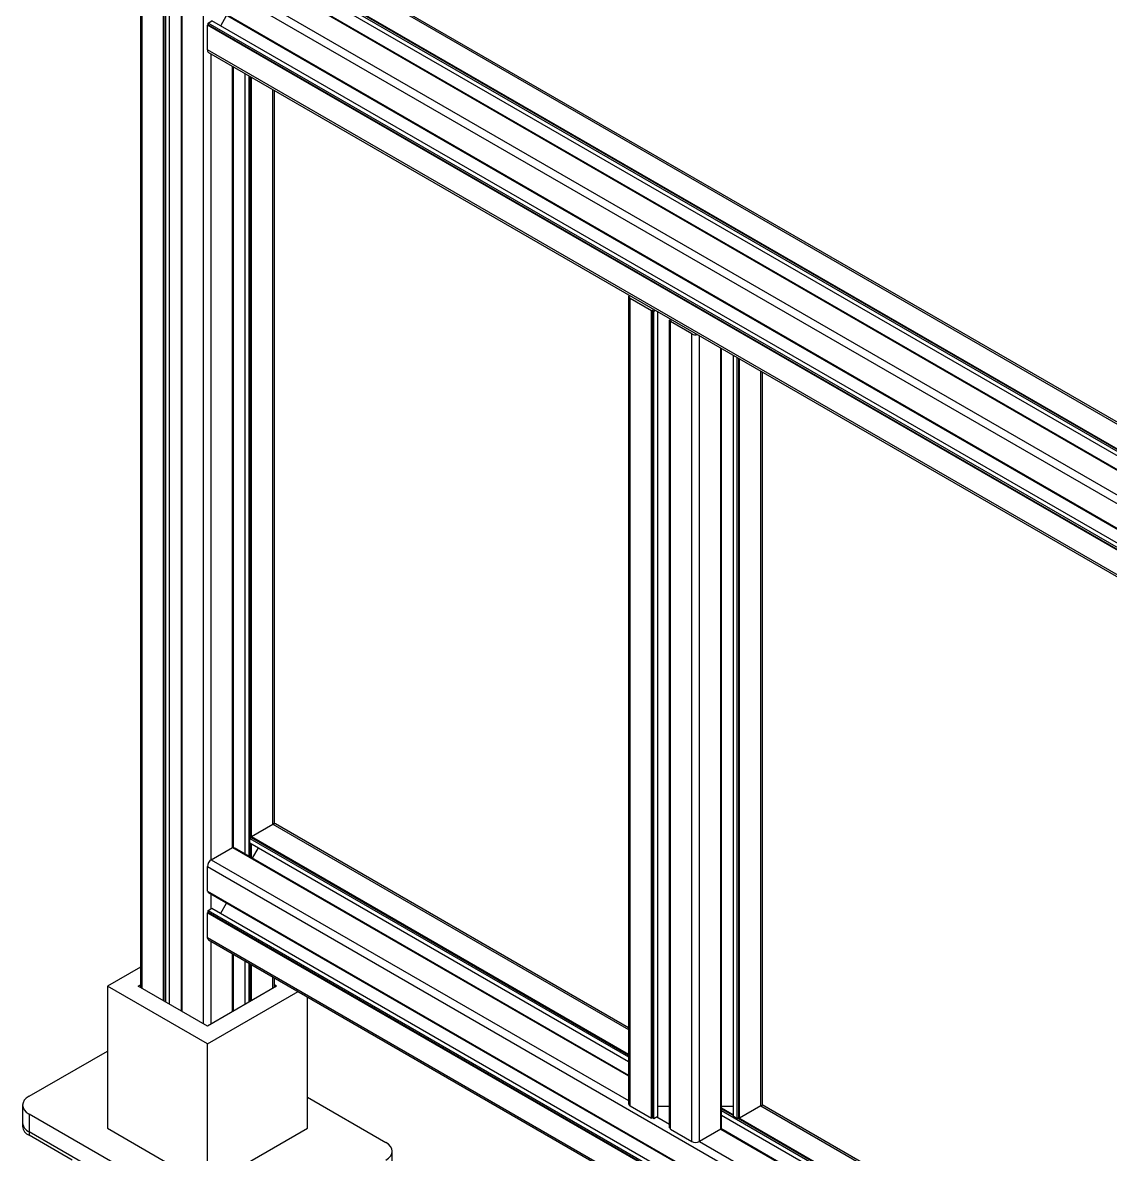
# Model space of a CAD drawing. Header units: millimetres. Extents: x 0 to 597, y 0 to 420.
# Drawn here: x 86.25 to 119.6, y 95.01 to 129.72 of the extents above; entities that cross this region are included whole.
import ezdxf

# ---------------------------------------------------------------- set-up
doc = ezdxf.new("R2010")
doc.units = ezdxf.units.MM

msp = doc.modelspace()

# ---------------------------------------------------------------- linework, layer by layer
at = {"color": 7, "linetype": 'Continuous', "lineweight": 25}
for p, q in [((89.862, 151.474), (89.862, 100.128)), ((90.566, 99.721), (90.566, 151.027)), ((90.59, 99.708), (90.59, 151.041)), ((90.637, 99.681), (90.637, 151.014)), ((90.755, 99.613), (90.755, 151.082)), ((91.118, 99.403), (91.118, 150.736)), ((91.141, 99.389), (91.141, 150.695)), ((151.852, 98.965), (94.001, 132.361)), ((151.852, 98.07), (93.216, 131.92)), ((151.852, 98.152), (93.263, 131.975)), ((151.852, 98.125), (93.263, 131.948)), ((151.852, 97.488), (92.688, 131.643)), ((151.852, 97.515), (92.735, 131.643)), ((151.852, 97.934), (93.216, 131.784)), ((151.783, 96.499), (91.915, 131.06)), ((151.783, 95.742), (91.915, 130.304)), ((151.807, 95.702), (91.938, 130.263)), ((92.322, 129.622), (92.504, 129.936)), ((91.915, 129.64), (91.938, 129.653)), ((151.783, 95.078), (91.915, 129.64)), ((91.915, 128.883), (91.915, 129.64)), ((91.938, 129.708), (92.056, 129.776)), ((151.807, 95.146), (91.938, 129.708)), ((91.938, 129.653), (91.938, 129.708)), ((151.807, 95.092), (91.938, 129.653)), ((151.852, 95.256), (92.056, 129.776)), ((151.783, 94.322), (91.915, 128.883)), ((91.949, 128.807), (151.817, 94.245)), ((92.688, 104.425), (92.688, 128.38)), ((92.711, 104.411), (92.711, 128.367)), ((93.074, 104.229), (93.074, 128.157)), ((93.192, 104.161), (93.192, 128.089)), ((93.239, 104.716), (93.239, 128.062)), ((93.263, 104.73), (93.263, 128.048)), ((93.967, 105.151), (93.967, 127.642)), ((104.829, 121.331), (104.829, 96.563)), ((105.533, 120.885), (104.878, 121.263)), ((104.878, 96.495), (104.878, 121.263)), ((105.533, 120.885), (105.557, 120.898)), ((105.533, 96.116), (105.533, 120.885)), ((105.557, 120.898), (105.604, 120.871)), ((105.557, 96.13), (105.557, 120.898)), ((105.604, 120.871), (105.65, 120.898)), ((105.604, 96.103), (105.604, 120.871)), ((105.722, 96.171), (105.722, 120.856)), ((106.13, 120.62), (106.085, 120.594)), ((106.085, 120.594), (106.132, 120.566)), ((106.085, 95.825), (106.085, 120.594)), ((106.132, 120.566), (106.109, 120.553)), ((106.764, 120.175), (106.109, 120.553)), ((106.109, 95.784), (106.109, 120.553)), ((106.764, 95.406), (106.764, 120.175)), ((107.655, 95.784), (107.655, 119.74)), ((107.678, 95.825), (107.678, 119.726)), ((108.041, 96.171), (108.041, 119.517)), ((108.159, 96.103), (108.159, 119.449)), ((108.206, 96.13), (108.206, 119.422)), ((108.23, 96.116), (108.23, 119.408)), ((108.934, 96.563), (108.934, 119.002)), ((93.263, 104.757), (93.918, 105.135)), ((104.829, 98.892), (94.001, 105.143)), ((93.216, 104.702), (93.263, 104.73)), ((93.216, 104.702), (104.829, 97.998)), ((93.216, 104.566), (93.216, 104.702)), ((93.216, 104.566), (104.829, 97.862)), ((93.239, 104.134), (93.239, 104.553)), ((93.263, 104.73), (93.263, 104.757)), ((93.263, 104.757), (104.829, 98.08)), ((93.263, 104.73), (104.829, 98.052)), ((93.263, 104.12), (93.263, 104.539)), ((92.032, 104.046), (92.688, 104.425)), ((92.688, 104.425), (104.829, 97.416)), ((92.711, 104.411), (92.735, 104.425)), ((92.735, 104.425), (104.829, 97.443)), ((93.301, 104.098), (93.482, 104.412)), ((91.915, 103.842), (151.783, 69.281)), ((91.915, 103.086), (91.915, 103.842)), ((91.915, 103.086), (151.783, 68.524)), ((91.938, 103.045), (91.938, 103.072)), ((91.938, 103.045), (151.807, 68.484)), ((91.915, 102.422), (91.938, 102.435)), ((91.915, 101.665), (91.915, 102.422)), ((91.915, 102.422), (151.783, 67.86)), ((91.938, 102.49), (92.056, 102.558)), ((91.938, 102.49), (151.807, 67.928)), ((91.938, 102.435), (91.938, 102.49)), ((91.938, 102.435), (151.807, 67.874)), ((92.056, 102.558), (151.852, 68.038)), ((92.322, 102.404), (92.504, 102.718)), ((91.915, 101.665), (151.783, 67.104)), ((91.949, 101.589), (151.817, 67.027)), ((92.688, 99.389), (92.688, 101.162)), ((92.711, 99.403), (92.711, 101.149)), ((89.862, 100.752), (88.85, 100.168)), ((93.074, 99.613), (93.074, 100.939)), ((93.192, 99.681), (93.192, 100.871)), ((93.239, 99.708), (93.239, 100.844)), ((93.263, 99.721), (93.263, 100.83)), ((93.967, 100.128), (93.967, 100.424)), ((91.915, 98.399), (88.85, 100.168)), ((88.85, 100.168), (88.85, 95.813)), ((89.793, 100.168), (89.862, 100.208)), ((91.915, 98.943), (89.793, 100.168)), ((94.036, 100.168), (91.915, 98.943)), ((91.915, 98.399), (94.695, 100.004)), ((94.036, 100.168), (93.967, 100.208)), ((94.979, 95.813), (94.979, 99.84)), ((91.915, 94.044), (91.915, 98.399)), ((86.446, 96.793), (88.85, 98.18)), ((86.251, 96.52), (86.251, 95.976)), ((94.979, 96.765), (97.383, 95.377)), ((104.878, 96.495), (105.533, 96.116)), ((108.885, 96.495), (108.23, 96.116)), ((136.885, 80.387), (108.923, 96.529)), ((92.669, 92.656), (86.446, 96.248)), ((86.446, 96.248), (86.446, 95.704)), ((105.722, 96.171), (105.604, 96.103)), ((106.085, 96.478), (105.722, 96.478)), ((108.041, 96.478), (107.678, 96.478)), ((107.678, 96.435), (108.041, 96.225)), ((107.678, 96.408), (108.041, 96.198)), ((107.678, 96.353), (136.885, 79.493)), ((107.678, 96.217), (136.885, 79.357)), ((108.159, 96.103), (108.041, 96.171)), ((86.251, 95.976), (86.251, 95.867)), ((88.85, 95.813), (91.915, 94.044)), ((91.915, 94.044), (94.979, 95.813)), ((105.557, 96.13), (105.533, 96.116)), ((105.604, 96.103), (105.557, 96.13)), ((106.109, 95.812), (106.085, 95.825)), ((107.678, 95.825), (107.655, 95.812)), ((107.655, 95.812), (136.885, 78.937)), ((108.206, 96.13), (108.159, 96.103)), ((108.183, 96.116), (136.885, 79.547)), ((108.23, 96.116), (108.206, 96.13)), ((108.206, 96.13), (136.885, 79.574)), ((92.669, 92.112), (86.446, 95.704)), ((87.766, 94.942), (86.446, 95.704)), ((86.446, 95.704), (86.446, 95.595)), ((87.766, 94.833), (86.446, 95.595)), ((106.109, 95.784), (106.764, 95.406)), ((107.655, 95.784), (107, 95.406)), ((107.655, 95.784), (136.885, 78.91)), ((97.578, 94.561), (97.578, 95.105))]:
    msp.add_line(p, q, dxfattribs=at)
at = {"color": 8, "linetype": 'Continuous', "lineweight": 25}
for p, q in [((89.911, 100.1), (89.911, 151.406)), ((91.797, 99.011), (91.797, 150.317)), ((151.852, 98.909), (93.918, 132.353)), ((151.852, 96.731), (92.032, 131.265)), ((92.032, 104.046), (92.032, 128.759)), ((93.918, 105.135), (93.918, 127.67)), ((107, 95.406), (107, 120.118)), ((108.885, 96.495), (108.885, 119.03)), ((93.918, 105.135), (104.829, 98.836)), ((92.032, 104.046), (104.829, 96.659)), ((92.032, 102.544), (92.032, 102.99)), ((92.032, 99.011), (92.032, 101.541)), ((93.918, 100.1), (93.918, 100.452)), ((108.885, 96.495), (136.885, 80.331)), ((105.698, 96.157), (106.085, 95.934)), ((107, 95.406), (136.885, 78.154))]:
    msp.add_line(p, q, dxfattribs=at)
at = {"color": 7, "linetype": 'Continuous', "lineweight": 25, "flags": 128}
for points in [[(91.949, 101.589), (91.949, 101.589), (91.934, 101.601), (91.924, 101.618), (91.917, 101.64), (91.915, 101.665)], [(86.446, 96.793), (86.363, 96.734), (86.302, 96.668), (86.264, 96.595), (86.251, 96.52), (86.264, 96.445), (86.302, 96.373), (86.363, 96.307), (86.446, 96.248)], [(97.383, 94.833), (97.466, 94.891), (97.527, 94.958), (97.565, 95.03), (97.578, 95.105), (97.565, 95.18), (97.527, 95.253), (97.466, 95.319), (97.383, 95.377)]]:
    msp.add_lwpolyline(points, dxfattribs=at)
at = {"color": 7, "linetype": 'Continuous', "lineweight": 25}
for centre, radius, start, end in [((91.996, 128.874), 0.0822, 173.7077, 234.9846), ((104.903, 121.331), 0.0719, 151.4547, 249.7143), ((106.882, 120.404), 0.258, 242.7034, 283.0283), ((93.967, 105.067), 0.0838, 65.6683, 125.6355), ((92.17, 103.831), 0.256, 122.6052, 177.3948), ((104.913, 96.571), 0.0838, 185.6937, 245.6209), ((108.851, 96.571), 0.0838, 294.373, 354.3068), ((86.585, 96.009), 0.335, 185.6971, 245.6246), ((86.585, 95.9), 0.335, 185.6971, 245.6246), ((106.882, 95.634), 0.256, 242.6114, 297.3894)]:
    msp.add_arc(centre, radius, start, end, dxfattribs=at)

doc.saveas('drawing.dxf')
